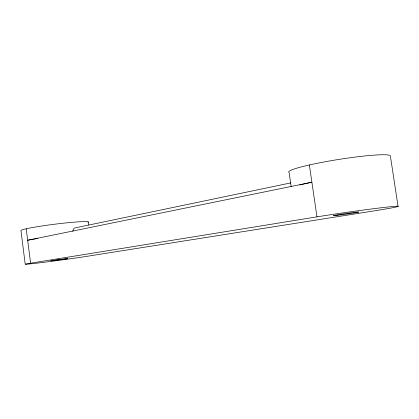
<?xml version="1.0" encoding="UTF-8"?>
<svg xmlns="http://www.w3.org/2000/svg" width="419" height="419" viewBox="0 0 419 419"><rect width="100%" height="100%" fill="white"/><g stroke="black" fill="none" stroke-linecap="round" stroke-linejoin="round"><path stroke-width="0.63" d="M290.692 182.925L75.41 227.831A3.619 2.933 78.3 0 0 72.906 231.34M30.597 263.205L316.979 216.853A51.637 1.315 -8.1 0 1 389.775 206.792A51.637 1.315 -8.1 0 1 372.695 211.108L86.125 256.449A34.101 0.602 -7.6 0 1 39.742 262.802A34.101 0.602 -7.6 0 1 30.597 263.205L26.224 228.8M398.05 206.352L390.382 156.009A51.469 4.625 -9 0 0 336.426 159.812A51.469 4.625 -9 0 0 289.12 172.528L291.184 186.733M309.363 164.981L316.979 216.853M88.121 221.824L88.535 224.945M25.224 264.232L20.95 230.544A34.028 2.111 -7.2 0 1 57.288 223.893A34.028 2.111 -7.2 0 1 88.2 222.369M33.599 239.155A34.054 1.608 -7.4 0 0 27.68 240.249L311.898 182.234A51.521 3.525 -8.7 0 0 299.768 184.968M34.169 239.055A34.054 1.608 -7.4 0 1 37.872 238.448M51.254 260.738L50.809 260.838L67.632 258.607L51.254 260.738M337.515 215.319A12.879 0.33 -8.1 0 0 358.627 212.129A12.879 0.33 -8.1 0 0 342.459 214.051A12.879 0.33 -8.1 0 0 337.515 215.319"/></g></svg>
